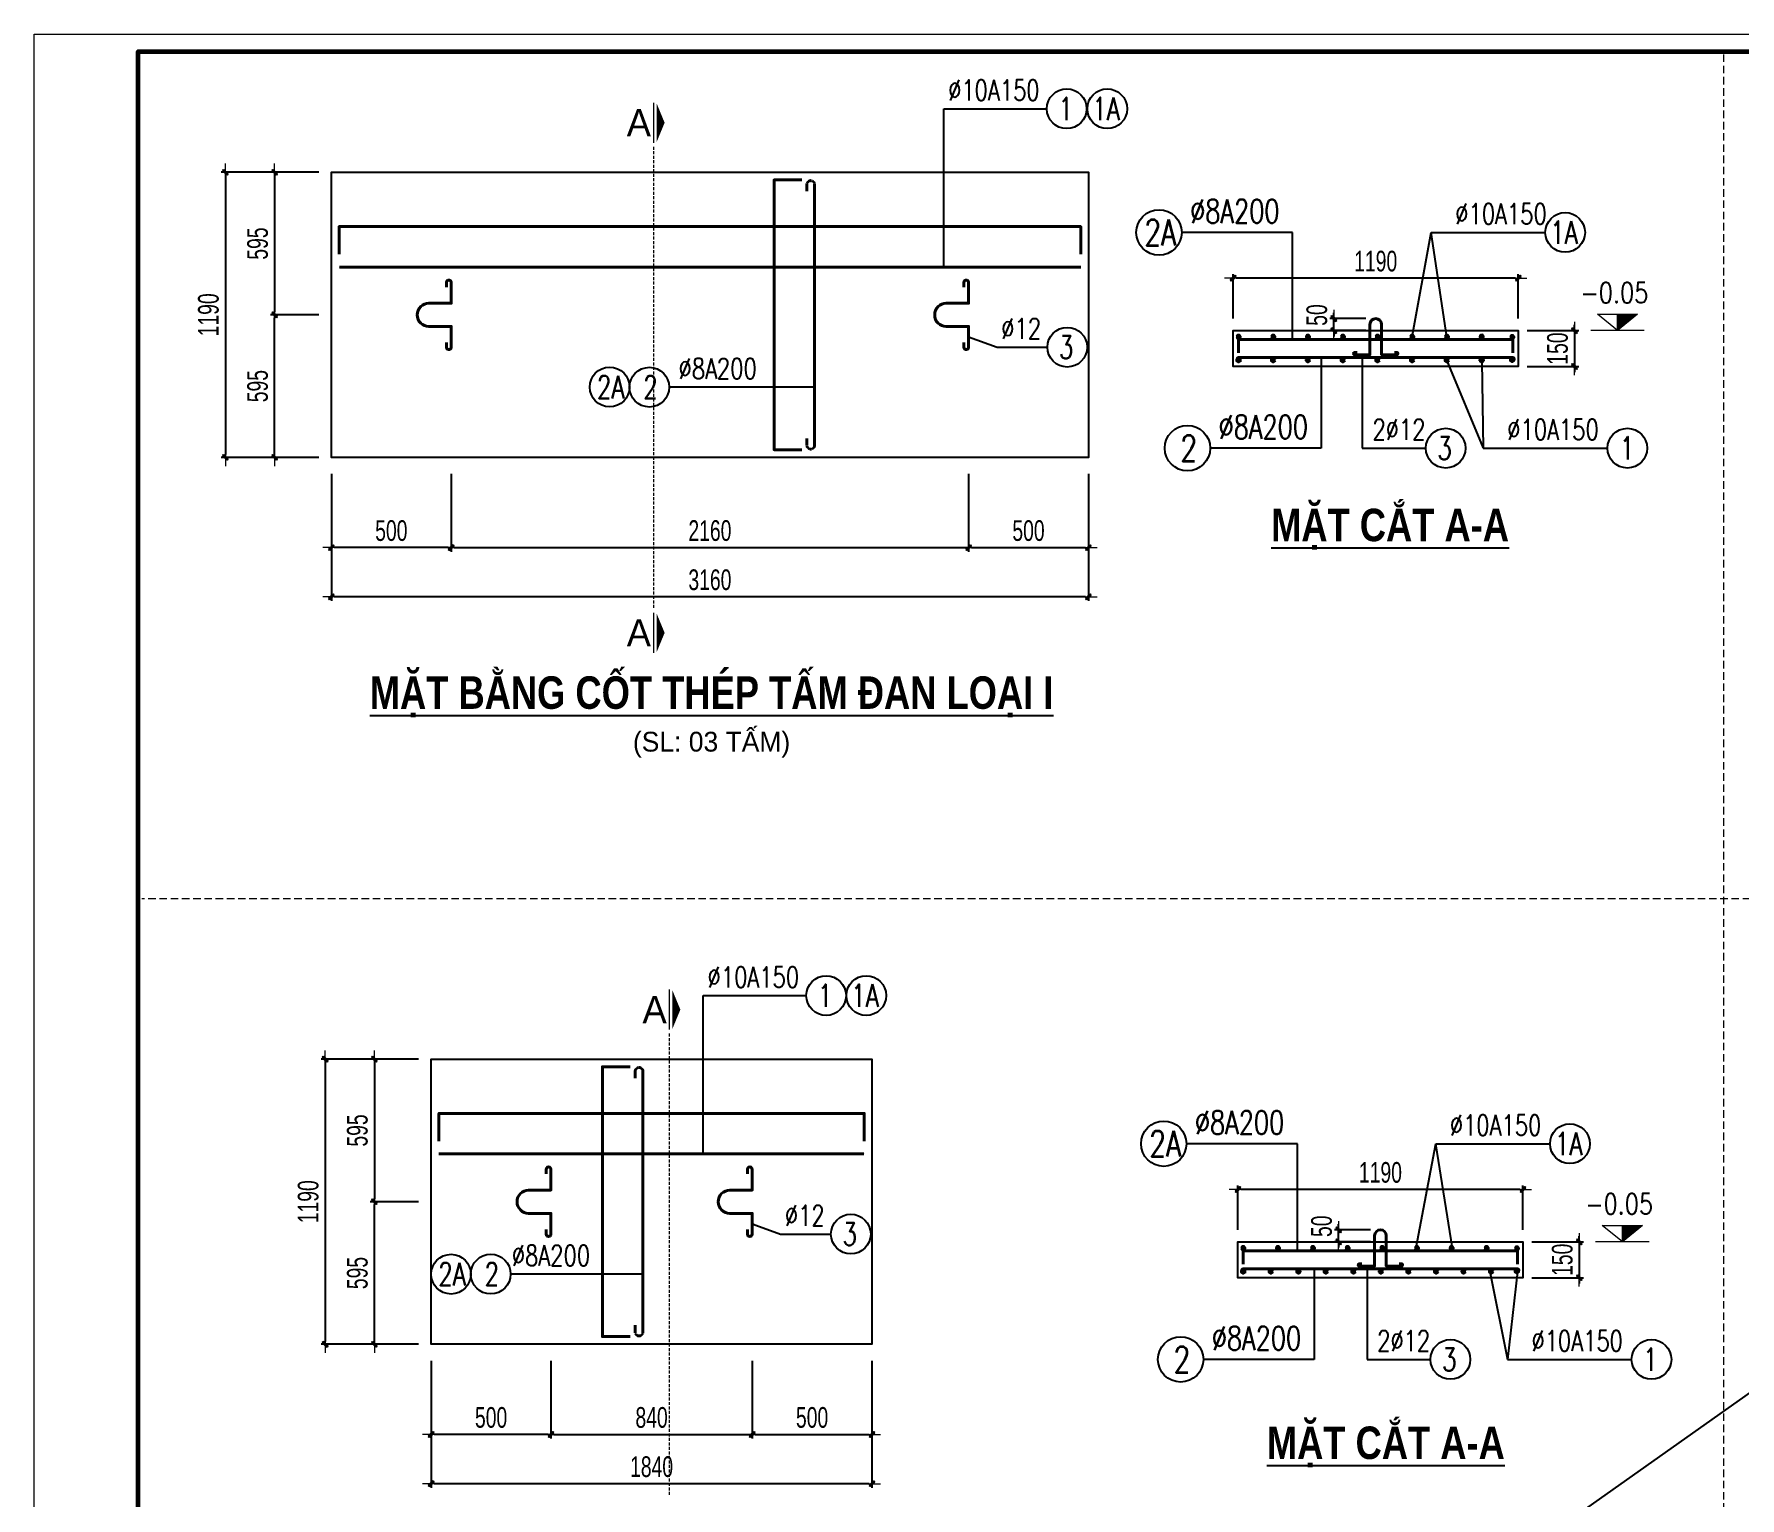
# Model space of a CAD drawing. Header units: millimetres. Extents: x -178395 to 493851, y -561170 to -280028.
# Drawn here: x 17325 to 45809, y -475103 to -450665 of the extents above; entities that cross this region are included whole.
import ezdxf
from ezdxf.enums import TextEntityAlignment as Align

# ---------------------------------------------------------------- set-up
doc = ezdxf.new("R2010")
doc.units = ezdxf.units.MM
doc.header["$MEASUREMENT"] = 0
doc.header["$PDMODE"] = 32
doc.linetypes.add('HIDDEN', pattern=[0.375, 0.25, -0.125])
doc.layers.get('Defpoints').update_dxf_attribs({"color": 1})
for name, color, linetype, lineweight in [('Dim', 252, 'Continuous', 13), ('Khungten_LCDI', 7, 'Continuous', 5), ('LC Dim', 8, 'Continuous', 18), ('LC Khac', 4, 'Continuous', 9), ('LC MANH DUT', 35, 'HIDDEN', 5), ('LC Net dam2', 6, 'Continuous', 40), ('LC Net dam3', 1, 'Continuous', 60), ('LC Net thay', 63, 'Continuous', 25), ('LC Text1', 3, 'Continuous', 20), ('LC Text2', 7, 'Continuous', 25)]:
    doc.layers.add(name, color=color, linetype=linetype, lineweight=lineweight)
doc.layers.add('KCS_Plotter', color=11, linetype='Continuous', plot=False)
doc.styles.add('HOATBIF', font='hoatbif.shx', dxfattribs={"width": 0.7})
doc.styles.add('Khungten', font='VHAVAN.TTF', dxfattribs={"width": 0.9, "height": 5000})
doc.styles.add('LC 1', font='VHAVANB.TTF')
doc.styles.add('LC 3', font='vnsimli.shx', dxfattribs={"width": 0.75})
doc.styles.add('LC3', font='VHARIALB.TTF', dxfattribs={"width": 0.8})
doc.styles.add('T1', font='Vnsimli.shx', dxfattribs={"width": 0.8})
doc.styles.add('Title', font='VHBLACK.TTF', dxfattribs={"width": 0.8})
doc.dimstyles.new('1-170', dxfattribs={"dimscale": 138, "dimtxt": 2.5, "dimasz": 0.35, "dimexe": 0.5, "dimexo": 0, "dimgap": 0.8, "dimtad": 1, "dimdec": 0, "dimzin": 0, "dimdsep": 46, "dimtxsty": 'HOATBIF', "dimblk1": 'DOT', "dimblk2": 'DOT', "dimsah": 1, "dimcen": -1, "dimdle": 1, "dimclrd": 256, "dimclre": 256, "dimclrt": 4, "dimadec": 3, "dimazin": 2, "dimtfac": 0.333333, "dimtdec": 0, "dimtix": 1, "dimtmove": 2, "dimatfit": 3, "dimldrblk": 'DOT', "dimfxl": 1, "dimtvp": 0.833333, "dimtolj": 1, "dimtzin": 0, "dimarcsym": 0})

# ---------------------------------------------------------------- blocks, each defined once
blk = doc.blocks.new('lcdi fix')
at = {"layer": 'Defpoints', "lineweight": 0}
blk.add_lwpolyline([(-1200, -14850), (-1200, 14850), (40800, 14850), (40800, -14850)], close=True, dxfattribs=at)
at = {"layer": 'Khungten_LCDI', "color": 5, "lineweight": 60}
blk.add_lwpolyline([(0, -14650), (0, 14650), (40600, 14650), (40600, -14650)], close=True, dxfattribs=at)
at = {"color": 7, "style": 'Khungten', "width": 0.8}
for tag, p in [('REVISION', (39499, -10746)), ('NGAYHT', (39546, -11609))]:
    blk.add_attdef(tag, text='', height=200, dxfattribs=at).set_placement(p, align=Align.CENTER)
at = {"layer": 'LC Text1', "color": 3, "style": 'LC 1', "width": 1.834006}
for tag, p, p2 in [('TENBANVE1', (36913, -8886), (40339, -8886)), ('TENBANVE2', (36913, -9562), (40339, -9562))]:
    blk.add_attdef(tag, text='', height=250, dxfattribs=at).set_placement(p, p2, align=Align.FIT)
at = {"layer": 'LC Text1', "style": 'Title', "width": 0.7}
blk.add_attdef('SOBANVE', text='', height=250, dxfattribs=at).set_placement((39562, -13896), align=Align.CENTER)
blk = doc.blocks.new('DOT')
at = {"layer": 'LC Dim'}
blk.add_line((-3, 0), (3, 0), dxfattribs=at)
at = {"layer": 'LC Dim', "color": 4}
blk.add_line((-1, -1), (1, 1), dxfattribs=at)
blk.add_lwpolyline([(0.5, 1), (-1, -0.5), (-0.5, -1), (1, 0.5)], close=True, dxfattribs=at)
blk = doc.blocks.new('*D462')
at = {"layer": 'Defpoints', "color": 0, "transparency": 16777216}
for p in [(22290, -458007), (34930, -458007), (22290, -460060)]:
    blk.add_point(p, dxfattribs=at)
at = {"layer": 'LC Dim', "lineweight": -2, "transparency": 16777216}
for p, q in [((22290, -458007), (22290, -460129)), ((34930, -458007), (34930, -460129)), ((34882, -460060), (22338, -460060))]:
    blk.add_line(p, q, dxfattribs=at)
at = {"layer": 'LC Dim', "lineweight": -2, "transparency": 16777216, "xscale": 48.3, "yscale": 48.3, "zscale": 48.3, "rotation": 180}
blk.add_blockref('DOT', (22290, -460060), dxfattribs=at)
at = {"layer": 'LC Dim', "lineweight": -2, "transparency": 16777216, "xscale": 48.3, "yscale": 48.3, "zscale": 48.3}
blk.add_blockref('DOT', (34930, -460060), dxfattribs=at)
at = {"layer": 'LC Dim', "color": 4, "transparency": 16777216, "insert": (28610, -459777), "char_height": 345, "attachment_point": 5, "style": 'HOATBIF'}
blk.add_mtext('\\A1;3160', dxfattribs=at)
blk = doc.blocks.new('_Dot')
at = {"color": 0, "linetype": 'ByBlock', "lineweight": -2}
blk.add_line((-0.5, 0), (-1, 0), dxfattribs=at)
at = {"color": 0, "linetype": 'ByBlock', "const_width": 0.5}
blk.add_lwpolyline([(-0.25, 0, 1), (0.25, 0, 1)], format="xyb", close=True, dxfattribs=at)
blk = doc.blocks.new('*D463')
at = {"layer": 'Defpoints', "color": 0, "transparency": 16777216}
for p in [(22078, -452972), (21341, -455352), (22078, -455352)]:
    blk.add_point(p, dxfattribs=at)
at = {"layer": 'LC Dim', "lineweight": -2, "transparency": 16777216}
for p, q in [((22078, -452972), (21272, -452972)), ((21341, -453021), (21341, -455304)), ((22078, -455352), (21272, -455352))]:
    blk.add_line(p, q, dxfattribs=at)
at = {"layer": 'LC Dim', "lineweight": -2, "transparency": 16777216, "xscale": 48.3, "yscale": 48.3, "zscale": 48.3}
for p, rotation in [((21341, -452972), 90), ((21341, -455352), 270)]:
    blk.add_blockref('DOT', p, dxfattribs=dict(at, rotation=rotation))
at = {"layer": 'LC Dim', "color": 4, "transparency": 16777216, "insert": (21058, -454162), "char_height": 345, "attachment_point": 5, "rotation": 90, "style": 'HOATBIF'}
blk.add_mtext('\\A1;595', dxfattribs=at)
blk = doc.blocks.new('*D464')
at = {"layer": 'Defpoints', "color": 0, "transparency": 16777216}
for p in [(42255, -455615), (42255, -456215), (43048, -456215)]:
    blk.add_point(p, dxfattribs=at)
at = {"layer": 'LC Dim', "lineweight": -2, "transparency": 16777216}
for p, q in [((42255, -455615), (43117, -455615)), ((43048, -455567), (43048, -455518)), ((43048, -455615), (43048, -456215)), ((42255, -456215), (43117, -456215)), ((43048, -456263), (43048, -456311))]:
    blk.add_line(p, q, dxfattribs=at)
at = {"layer": 'LC Dim', "lineweight": -2, "transparency": 16777216, "xscale": 48.3, "yscale": 48.3, "zscale": 48.3}
for p, rotation in [((43048, -455615), 270), ((43048, -456215), 90)]:
    blk.add_blockref('DOT', p, dxfattribs=dict(at, rotation=rotation))
at = {"layer": 'LC Dim', "color": 4, "transparency": 16777216, "insert": (42765, -455915), "char_height": 345, "attachment_point": 5, "rotation": 90, "style": 'HOATBIF'}
blk.add_mtext('\\A1;150', dxfattribs=at)
blk = doc.blocks.new('theptron1')
at = {"layer": 'LC Net dam3'}
for p, q in [((-0.5, 0), (0.5, 0)), ((-0.35, 0.35), (0.35, -0.35)), ((0.35, 0.35), (-0.35, -0.35)), ((0, 0.5), (0, -0.5))]:
    blk.add_line(p, q, dxfattribs=at)
blk.add_circle((0, 0), 0.5, dxfattribs=at)
blk = doc.blocks.new('Caodo1')
at = {"layer": 'LC Text1'}
blk.add_hatch(color=4, dxfattribs=at).paths.add_polyline_path([(0, 200), (0, 0), (243, 200)])
at = {"layer": 'LC Text1', "color": 4}
for p, q in [((324, 0), (-324, 0)), ((0, 0), (0, 200))]:
    blk.add_line(p, q, dxfattribs=at)
blk.add_lwpolyline([(-243, 200), (243, 200), (0, 0), (0, 0)], close=True, dxfattribs=at)
at = {"layer": 'LC Text1', "color": 4, "style": 'T1', "width": 0.8}
blk.add_attdef('%%P0,00', text='', height=250, dxfattribs=at).set_placement((-39, 460), align=Align.MIDDLE_CENTER)
blk = doc.blocks.new('*D465')
at = {"layer": 'Defpoints', "color": 0, "transparency": 16777216}
for p in [(37348, -454740), (37348, -455412), (42108, -455412)]:
    blk.add_point(p, dxfattribs=at)
at = {"layer": 'LC Dim', "lineweight": -2, "transparency": 16777216}
for p, q in [((37348, -455412), (37348, -454671)), ((42060, -454740), (37396, -454740)), ((42108, -455412), (42108, -454671))]:
    blk.add_line(p, q, dxfattribs=at)
at = {"layer": 'LC Dim', "lineweight": -2, "transparency": 16777216, "xscale": 48.3, "yscale": 48.3, "zscale": 48.3, "rotation": 180}
blk.add_blockref('DOT', (37348, -454740), dxfattribs=at)
at = {"layer": 'LC Dim', "lineweight": -2, "transparency": 16777216, "xscale": 48.3, "yscale": 48.3, "zscale": 48.3}
blk.add_blockref('DOT', (42108, -454740), dxfattribs=at)
at = {"layer": 'LC Dim', "color": 4, "transparency": 16777216, "insert": (39728, -454457), "char_height": 345, "attachment_point": 5, "style": 'HOATBIF'}
blk.add_mtext('\\A1;1190', dxfattribs=at)
blk = doc.blocks.new('*D466')
at = {"layer": 'Defpoints', "color": 0, "transparency": 16777216}
for p in [(22290, -458007), (24290, -458007), (22290, -459239)]:
    blk.add_point(p, dxfattribs=at)
at = {"layer": 'LC Dim', "lineweight": -2, "transparency": 16777216}
for p, q in [((22290, -458007), (22290, -459308)), ((24290, -458007), (24290, -459308)), ((24242, -459239), (22338, -459239))]:
    blk.add_line(p, q, dxfattribs=at)
at = {"layer": 'LC Dim', "lineweight": -2, "transparency": 16777216, "xscale": 48.3, "yscale": 48.3, "zscale": 48.3, "rotation": 180}
blk.add_blockref('DOT', (22290, -459239), dxfattribs=at)
at = {"layer": 'LC Dim', "lineweight": -2, "transparency": 16777216, "xscale": 48.3, "yscale": 48.3, "zscale": 48.3}
blk.add_blockref('DOT', (24290, -459239), dxfattribs=at)
at = {"layer": 'LC Dim', "color": 4, "transparency": 16777216, "insert": (23290, -458956), "char_height": 345, "attachment_point": 5, "style": 'HOATBIF'}
blk.add_mtext('\\A1;500', dxfattribs=at)
blk = doc.blocks.new('*D467')
at = {"layer": 'Defpoints', "color": 0, "transparency": 16777216}
for p in [(24290, -458007), (32930, -458007), (32930, -459239)]:
    blk.add_point(p, dxfattribs=at)
at = {"layer": 'LC Dim', "lineweight": -2, "transparency": 16777216}
for p, q in [((24290, -458007), (24290, -459308)), ((32930, -458007), (32930, -459308)), ((24338, -459239), (32882, -459239))]:
    blk.add_line(p, q, dxfattribs=at)
at = {"layer": 'LC Dim', "lineweight": -2, "transparency": 16777216, "xscale": 48.3, "yscale": 48.3, "zscale": 48.3, "rotation": 180}
blk.add_blockref('DOT', (24290, -459239), dxfattribs=at)
at = {"layer": 'LC Dim', "lineweight": -2, "transparency": 16777216, "xscale": 48.3, "yscale": 48.3, "zscale": 48.3}
blk.add_blockref('DOT', (32930, -459239), dxfattribs=at)
at = {"layer": 'LC Dim', "color": 4, "transparency": 16777216, "insert": (28610, -458956), "char_height": 345, "attachment_point": 5, "style": 'HOATBIF'}
blk.add_mtext('\\A1;2160', dxfattribs=at)
blk = doc.blocks.new('TIEUDE1')
at = {"layer": 'LC Text2', "color": 7, "style": 'LC 1'}
blk.add_attdef('TIªU§Ò', text='', height=5, dxfattribs=at).set_placement((0, 0), align=Align.BOTTOM_CENTER)
blk.add_attdef('TL', text='', height=3, dxfattribs=at).set_placement((0, -2), align=Align.TOP_CENTER)
blk = doc.blocks.new('*U418')
at = {"layer": 'LC Dim', "xscale": 31.59771428557757, "yscale": 31.59771428557757, "zscale": 31.59771428557757, "rotation": 2.045408488889489}
blk.add_blockref('theptron1', (0, 0), dxfattribs=at)
blk = doc.blocks.new('*U419')
at = {"layer": 'Dim', "color": 0, "linetype": 'ByBlock', "lineweight": -2, "transparency": 16777216}
for p in [(0, 0), (580, 0), (1160, 0), (1740, 0), (2320, 0), (2900, 0), (3480, 0), (4060, 0)]:
    blk.add_blockref('*U418', p, dxfattribs=at)
blk = doc.blocks.new('*D468')
at = {"layer": 'Defpoints', "color": 0, "transparency": 16777216}
for p in [(39029, -455414), (39562, -455414), (39562, -455615)]:
    blk.add_point(p, dxfattribs=at)
at = {"layer": 'LC Dim', "lineweight": -2, "transparency": 16777216}
for p, q in [((39562, -455414), (38960, -455414)), ((39029, -455366), (39029, -455318)), ((39029, -455615), (39029, -455414)), ((39562, -455615), (38960, -455615)), ((39029, -455663), (39029, -455711))]:
    blk.add_line(p, q, dxfattribs=at)
at = {"layer": 'LC Dim', "lineweight": -2, "transparency": 16777216, "xscale": 48.3, "yscale": 48.3, "zscale": 48.3}
for p, rotation in [((39029, -455414), 270), ((39029, -455615), 90)]:
    blk.add_blockref('DOT', p, dxfattribs=dict(at, rotation=rotation))
at = {"layer": 'LC Dim', "color": 4, "transparency": 16777216, "insert": (38746, -455355), "char_height": 345, "attachment_point": 5, "rotation": 90, "style": 'HOATBIF'}
blk.add_mtext('\\A1;50', dxfattribs=at)
blk = doc.blocks.new('*U426')
at = {"layer": 'LC Dim', "xscale": 31.59771428557757, "yscale": 31.59771428557757, "zscale": 31.59771428557757, "rotation": 2.045408488889489}
blk.add_blockref('theptron1', (0, 0), dxfattribs=at)
blk = doc.blocks.new('*U427')
at = {"layer": 'Dim', "color": 0, "linetype": 'ByBlock', "lineweight": -2, "transparency": 16777216}
for p in [(0, 0), (580, 0), (1160, 0), (1740, 0), (2320, 0), (2900, 0), (3480, 0), (4060, 0)]:
    blk.add_blockref('*U426', p, dxfattribs=at)
blk = doc.blocks.new('*D469')
at = {"layer": 'Defpoints', "color": 0, "transparency": 16777216}
for p in [(22078, -452972), (20520, -457732), (22078, -457732)]:
    blk.add_point(p, dxfattribs=at)
at = {"layer": 'LC Dim', "lineweight": -2, "transparency": 16777216}
for p, q in [((22078, -452972), (20451, -452972)), ((20520, -453021), (20520, -457684)), ((22078, -457732), (20451, -457732))]:
    blk.add_line(p, q, dxfattribs=at)
at = {"layer": 'LC Dim', "lineweight": -2, "transparency": 16777216, "xscale": 48.3, "yscale": 48.3, "zscale": 48.3}
for p, rotation in [((20520, -452972), 90), ((20520, -457732), 270)]:
    blk.add_blockref('DOT', p, dxfattribs=dict(at, rotation=rotation))
at = {"layer": 'LC Dim', "color": 4, "transparency": 16777216, "insert": (20237, -455352), "char_height": 345, "attachment_point": 5, "rotation": 90, "style": 'HOATBIF'}
blk.add_mtext('\\A1;1190', dxfattribs=at)
blk = doc.blocks.new('*D470')
at = {"layer": 'Defpoints', "color": 0, "transparency": 16777216}
for p in [(21341, -455352), (22078, -455352), (22078, -457732)]:
    blk.add_point(p, dxfattribs=at)
at = {"layer": 'LC Dim', "lineweight": -2, "transparency": 16777216}
for p, q in [((22078, -455352), (21272, -455352)), ((21341, -457684), (21341, -455401)), ((22078, -457732), (21272, -457732))]:
    blk.add_line(p, q, dxfattribs=at)
at = {"layer": 'LC Dim', "lineweight": -2, "transparency": 16777216, "xscale": 48.3, "yscale": 48.3, "zscale": 48.3}
for p, rotation in [((21341, -455352), 90), ((21341, -457732), 270)]:
    blk.add_blockref('DOT', p, dxfattribs=dict(at, rotation=rotation))
at = {"layer": 'LC Dim', "color": 4, "transparency": 16777216, "insert": (21058, -456542), "char_height": 345, "attachment_point": 5, "rotation": 90, "style": 'HOATBIF'}
blk.add_mtext('\\A1;595', dxfattribs=at)
blk = doc.blocks.new('*D471')
at = {"layer": 'Defpoints', "color": 0, "transparency": 16777216}
for p in [(32930, -458007), (34930, -458007), (34930, -459239)]:
    blk.add_point(p, dxfattribs=at)
at = {"layer": 'LC Dim', "lineweight": -2, "transparency": 16777216}
for p, q in [((32930, -458007), (32930, -459308)), ((34930, -458007), (34930, -459308)), ((32978, -459239), (34882, -459239))]:
    blk.add_line(p, q, dxfattribs=at)
at = {"layer": 'LC Dim', "lineweight": -2, "transparency": 16777216, "xscale": 48.3, "yscale": 48.3, "zscale": 48.3, "rotation": 180}
blk.add_blockref('DOT', (32930, -459239), dxfattribs=at)
at = {"layer": 'LC Dim', "lineweight": -2, "transparency": 16777216, "xscale": 48.3, "yscale": 48.3, "zscale": 48.3}
blk.add_blockref('DOT', (34930, -459239), dxfattribs=at)
at = {"layer": 'LC Dim', "color": 4, "transparency": 16777216, "insert": (33930, -458956), "char_height": 345, "attachment_point": 5, "style": 'HOATBIF'}
blk.add_mtext('\\A1;500', dxfattribs=at)
blk = doc.blocks.new('*D475')
at = {"layer": 'Defpoints', "color": 0, "transparency": 16777216}
for p in [(23956, -472813), (31316, -472813), (23956, -474866)]:
    blk.add_point(p, dxfattribs=at)
at = {"layer": 'LC Dim', "lineweight": -2, "transparency": 16777216}
for p, q in [((23956, -472813), (23956, -474935)), ((31316, -472813), (31316, -474935)), ((31268, -474866), (24004, -474866))]:
    blk.add_line(p, q, dxfattribs=at)
at = {"layer": 'LC Dim', "lineweight": -2, "transparency": 16777216, "xscale": 48.3, "yscale": 48.3, "zscale": 48.3, "rotation": 180}
blk.add_blockref('DOT', (23956, -474866), dxfattribs=at)
at = {"layer": 'LC Dim', "lineweight": -2, "transparency": 16777216, "xscale": 48.3, "yscale": 48.3, "zscale": 48.3}
blk.add_blockref('DOT', (31316, -474866), dxfattribs=at)
at = {"layer": 'LC Dim', "color": 4, "transparency": 16777216, "insert": (27636, -474584), "char_height": 345, "attachment_point": 5, "style": 'HOATBIF'}
blk.add_mtext('\\A1;1840', dxfattribs=at)
blk = doc.blocks.new('*D476')
at = {"layer": 'Defpoints', "color": 0, "transparency": 16777216}
for p in [(23744, -467779), (23007, -470159), (23744, -470159)]:
    blk.add_point(p, dxfattribs=at)
at = {"layer": 'LC Dim', "lineweight": -2, "transparency": 16777216}
for p, q in [((23744, -467779), (22938, -467779)), ((23007, -467827), (23007, -470110)), ((23744, -470159), (22938, -470159))]:
    blk.add_line(p, q, dxfattribs=at)
at = {"layer": 'LC Dim', "lineweight": -2, "transparency": 16777216, "xscale": 48.3, "yscale": 48.3, "zscale": 48.3}
for p, rotation in [((23007, -467779), 90), ((23007, -470159), 270)]:
    blk.add_blockref('DOT', p, dxfattribs=dict(at, rotation=rotation))
at = {"layer": 'LC Dim', "color": 4, "transparency": 16777216, "insert": (22724, -468969), "char_height": 345, "attachment_point": 5, "rotation": 90, "style": 'HOATBIF'}
blk.add_mtext('\\A1;595', dxfattribs=at)
blk = doc.blocks.new('*D477')
at = {"layer": 'Defpoints', "color": 0, "transparency": 16777216}
for p in [(42334, -470828), (42334, -471428), (43127, -471428)]:
    blk.add_point(p, dxfattribs=at)
at = {"layer": 'LC Dim', "lineweight": -2, "transparency": 16777216}
for p, q in [((42334, -470828), (43196, -470828)), ((43127, -470780), (43127, -470732)), ((43127, -470828), (43127, -471428)), ((42334, -471428), (43196, -471428)), ((43127, -471477), (43127, -471525))]:
    blk.add_line(p, q, dxfattribs=at)
at = {"layer": 'LC Dim', "lineweight": -2, "transparency": 16777216, "xscale": 48.3, "yscale": 48.3, "zscale": 48.3}
for p, rotation in [((43127, -470828), 270), ((43127, -471428), 90)]:
    blk.add_blockref('DOT', p, dxfattribs=dict(at, rotation=rotation))
at = {"layer": 'LC Dim', "color": 4, "transparency": 16777216, "insert": (42844, -471128), "char_height": 345, "attachment_point": 5, "rotation": 90, "style": 'HOATBIF'}
blk.add_mtext('\\A1;150', dxfattribs=at)
blk = doc.blocks.new('*D478')
at = {"layer": 'Defpoints', "color": 0, "transparency": 16777216}
for p in [(37427, -469954), (37427, -470626), (42187, -470626)]:
    blk.add_point(p, dxfattribs=at)
at = {"layer": 'LC Dim', "lineweight": -2, "transparency": 16777216}
for p, q in [((37427, -470626), (37427, -469885)), ((42139, -469954), (37475, -469954)), ((42187, -470626), (42187, -469885))]:
    blk.add_line(p, q, dxfattribs=at)
at = {"layer": 'LC Dim', "lineweight": -2, "transparency": 16777216, "xscale": 48.3, "yscale": 48.3, "zscale": 48.3, "rotation": 180}
blk.add_blockref('DOT', (37427, -469954), dxfattribs=at)
at = {"layer": 'LC Dim', "lineweight": -2, "transparency": 16777216, "xscale": 48.3, "yscale": 48.3, "zscale": 48.3}
blk.add_blockref('DOT', (42187, -469954), dxfattribs=at)
at = {"layer": 'LC Dim', "color": 4, "transparency": 16777216, "insert": (39807, -469671), "char_height": 345, "attachment_point": 5, "style": 'HOATBIF'}
blk.add_mtext('\\A1;1190', dxfattribs=at)
blk = doc.blocks.new('*D479')
at = {"layer": 'Defpoints', "color": 0, "transparency": 16777216}
for p in [(23956, -472813), (25956, -472813), (23956, -474045)]:
    blk.add_point(p, dxfattribs=at)
at = {"layer": 'LC Dim', "lineweight": -2, "transparency": 16777216}
for p, q in [((23956, -472813), (23956, -474114)), ((25956, -472813), (25956, -474114)), ((25908, -474045), (24004, -474045))]:
    blk.add_line(p, q, dxfattribs=at)
at = {"layer": 'LC Dim', "lineweight": -2, "transparency": 16777216, "xscale": 48.3, "yscale": 48.3, "zscale": 48.3, "rotation": 180}
blk.add_blockref('DOT', (23956, -474045), dxfattribs=at)
at = {"layer": 'LC Dim', "lineweight": -2, "transparency": 16777216, "xscale": 48.3, "yscale": 48.3, "zscale": 48.3}
blk.add_blockref('DOT', (25956, -474045), dxfattribs=at)
at = {"layer": 'LC Dim', "color": 4, "transparency": 16777216, "insert": (24956, -473762), "char_height": 345, "attachment_point": 5, "style": 'HOATBIF'}
blk.add_mtext('\\A1;500', dxfattribs=at)
blk = doc.blocks.new('*D480')
at = {"layer": 'Defpoints', "color": 0, "transparency": 16777216}
for p in [(25956, -472813), (29316, -472813), (29316, -474045)]:
    blk.add_point(p, dxfattribs=at)
at = {"layer": 'LC Dim', "lineweight": -2, "transparency": 16777216}
for p, q in [((25956, -472813), (25956, -474114)), ((29316, -472813), (29316, -474114)), ((26004, -474045), (29268, -474045))]:
    blk.add_line(p, q, dxfattribs=at)
at = {"layer": 'LC Dim', "lineweight": -2, "transparency": 16777216, "xscale": 48.3, "yscale": 48.3, "zscale": 48.3, "rotation": 180}
blk.add_blockref('DOT', (25956, -474045), dxfattribs=at)
at = {"layer": 'LC Dim', "lineweight": -2, "transparency": 16777216, "xscale": 48.3, "yscale": 48.3, "zscale": 48.3}
blk.add_blockref('DOT', (29316, -474045), dxfattribs=at)
at = {"layer": 'LC Dim', "color": 4, "transparency": 16777216, "insert": (27636, -473762), "char_height": 345, "attachment_point": 5, "style": 'HOATBIF'}
blk.add_mtext('\\A1;840', dxfattribs=at)
blk = doc.blocks.new('*D481')
at = {"layer": 'Defpoints', "color": 0, "transparency": 16777216}
for p in [(29316, -472813), (31316, -472813), (31316, -474045)]:
    blk.add_point(p, dxfattribs=at)
at = {"layer": 'LC Dim', "lineweight": -2, "transparency": 16777216}
for p, q in [((29316, -472813), (29316, -474114)), ((31316, -472813), (31316, -474114)), ((29364, -474045), (31268, -474045))]:
    blk.add_line(p, q, dxfattribs=at)
at = {"layer": 'LC Dim', "lineweight": -2, "transparency": 16777216, "xscale": 48.3, "yscale": 48.3, "zscale": 48.3, "rotation": 180}
blk.add_blockref('DOT', (29316, -474045), dxfattribs=at)
at = {"layer": 'LC Dim', "lineweight": -2, "transparency": 16777216, "xscale": 48.3, "yscale": 48.3, "zscale": 48.3}
blk.add_blockref('DOT', (31316, -474045), dxfattribs=at)
at = {"layer": 'LC Dim', "color": 4, "transparency": 16777216, "insert": (30316, -473762), "char_height": 345, "attachment_point": 5, "style": 'HOATBIF'}
blk.add_mtext('\\A1;500', dxfattribs=at)
blk = doc.blocks.new('*U420')
at = {"layer": 'LC Dim', "xscale": 31.59771428557757, "yscale": 31.59771428557757, "zscale": 31.59771428557757, "rotation": 2.045408488889489}
blk.add_blockref('theptron1', (0, 0), dxfattribs=at)
blk = doc.blocks.new('*U421')
at = {"layer": 'Dim', "color": 0, "linetype": 'ByBlock', "lineweight": -2, "transparency": 16777216}
for p in [(0, 0), (460, 0), (920, 0), (1380, 0), (1840, 0), (2300, 0), (2760, 0), (3220, 0), (3680, 0), (4140, 0)]:
    blk.add_blockref('*U420', p, dxfattribs=at)
blk = doc.blocks.new('*D482')
at = {"layer": 'Defpoints', "color": 0, "transparency": 16777216}
for p in [(39108, -470628), (39641, -470628), (39641, -470828)]:
    blk.add_point(p, dxfattribs=at)
at = {"layer": 'LC Dim', "lineweight": -2, "transparency": 16777216}
for p, q in [((39108, -470580), (39108, -470531)), ((39641, -470628), (39039, -470628)), ((39641, -470828), (39039, -470828)), ((39108, -470828), (39108, -470628)), ((39108, -470877), (39108, -470925))]:
    blk.add_line(p, q, dxfattribs=at)
at = {"layer": 'LC Dim', "lineweight": -2, "transparency": 16777216, "xscale": 48.3, "yscale": 48.3, "zscale": 48.3}
for p, rotation in [((39108, -470628), 270), ((39108, -470828), 90)]:
    blk.add_blockref('DOT', p, dxfattribs=dict(at, rotation=rotation))
at = {"layer": 'LC Dim', "color": 4, "transparency": 16777216, "insert": (38825, -470568), "char_height": 345, "attachment_point": 5, "rotation": 90, "style": 'HOATBIF'}
blk.add_mtext('\\A1;50', dxfattribs=at)
blk = doc.blocks.new('*U422')
at = {"layer": 'LC Dim', "xscale": 31.59771428557757, "yscale": 31.59771428557757, "zscale": 31.59771428557757, "rotation": 2.045408488889489}
blk.add_blockref('theptron1', (0, 0), dxfattribs=at)
blk = doc.blocks.new('*U423')
at = {"layer": 'Dim', "color": 0, "linetype": 'ByBlock', "lineweight": -2, "transparency": 16777216}
for p in [(0, 0), (580, 0), (1160, 0), (1740, 0), (2320, 0), (2900, 0), (3480, 0), (4060, 0)]:
    blk.add_blockref('*U422', p, dxfattribs=at)
blk = doc.blocks.new('*D483')
at = {"layer": 'Defpoints', "color": 0, "transparency": 16777216}
for p in [(23744, -467779), (22186, -472539), (23744, -472539)]:
    blk.add_point(p, dxfattribs=at)
at = {"layer": 'LC Dim', "lineweight": -2, "transparency": 16777216}
for p, q in [((23744, -467779), (22117, -467779)), ((22186, -467827), (22186, -472490)), ((23744, -472539), (22117, -472539))]:
    blk.add_line(p, q, dxfattribs=at)
at = {"layer": 'LC Dim', "lineweight": -2, "transparency": 16777216, "xscale": 48.3, "yscale": 48.3, "zscale": 48.3}
for p, rotation in [((22186, -467779), 90), ((22186, -472539), 270)]:
    blk.add_blockref('DOT', p, dxfattribs=dict(at, rotation=rotation))
at = {"layer": 'LC Dim', "color": 4, "transparency": 16777216, "insert": (21903, -470159), "char_height": 345, "attachment_point": 5, "rotation": 90, "style": 'HOATBIF'}
blk.add_mtext('\\A1;1190', dxfattribs=at)
blk = doc.blocks.new('*D484')
at = {"layer": 'Defpoints', "color": 0, "transparency": 16777216}
for p in [(23007, -470159), (23744, -470159), (23744, -472539)]:
    blk.add_point(p, dxfattribs=at)
at = {"layer": 'LC Dim', "lineweight": -2, "transparency": 16777216}
for p, q in [((23744, -470159), (22938, -470159)), ((23007, -472490), (23007, -470207)), ((23744, -472539), (22938, -472539))]:
    blk.add_line(p, q, dxfattribs=at)
at = {"layer": 'LC Dim', "lineweight": -2, "transparency": 16777216, "xscale": 48.3, "yscale": 48.3, "zscale": 48.3}
for p, rotation in [((23007, -470159), 90), ((23007, -472539), 270)]:
    blk.add_blockref('DOT', p, dxfattribs=dict(at, rotation=rotation))
at = {"layer": 'LC Dim', "color": 4, "transparency": 16777216, "insert": (22724, -471349), "char_height": 345, "attachment_point": 5, "rotation": 90, "style": 'HOATBIF'}
blk.add_mtext('\\A1;595', dxfattribs=at)

msp = doc.modelspace()

# ---------------------------------------------------------------- linework, layer by layer
at = {"layer": 'KCS_Plotter'}
msp.add_line((17325.3, -493607.1), (78051, -450665.4), dxfattribs=at)
at = {"layer": 'LC Khac', "color": 1, "ltscale": 2}
for p, q in [((27669.5, -451810.4), (27669.5, -452478.9)), ((27669.5, -460326.8), (27669.5, -460995.3)), ((27932.2, -466616.6), (27932.2, -467285.1))]:
    msp.add_line(p, q, dxfattribs=at)
for points in [[(27854, -452144.7, 0, 649.2, 0), (27719.9, -452144.7, 378.7, 378.7, 0)], [(27854, -460661.1, 0, 649.2, 0), (27719.9, -460661.1, 378.7, 378.7, 0)], [(28116.8, -466950.8, 0, 649.2, 0), (27982.6, -466950.8, 378.7, 378.7, 0)]]:
    msp.add_lwpolyline(points, format="xyseb", dxfattribs=at)
at = {"layer": 'LC MANH DUT', "ltscale": 500}
for p, q in [((45541.8, -493318), (45541.8, -450954.6)), ((72044, -465104.1), (19125.8, -465104.1))]:
    msp.add_line(p, q, dxfattribs=at)
at = {"layer": 'LC MANH DUT', "ltscale": 200}
for p, q in [((27669.5, -452546), (27669.5, -460266.4)), ((27932.2, -467352.2), (27932.2, -475072.6))]:
    msp.add_line(p, q, dxfattribs=at)
at = {"layer": 'LC Net dam2', "linetype": 'HIDDEN', "ltscale": 2}
for p, q in [((22417.7, -454554), (34802, -454554)), ((24083.7, -469360.2), (31188.1, -469360.2))]:
    msp.add_line(p, q, dxfattribs=at)
at = {"layer": 'LC Net dam2'}
for p, q in [((37438.1, -455765.1), (42018, -455765.1)), ((37438.1, -455765.1), (37438.1, -455984.9)), ((42018, -455765.1), (42018, -455984.9)), ((37438.1, -456064.6), (42018, -456064.6)), ((37438.1, -456114), (37488.1, -456114)), ((42018, -456114), (41967.9, -456114)), ((37517, -470978.7), (42096.9, -470978.7)), ((37517, -470978.7), (37517, -471198.5)), ((42096.9, -470978.7), (42096.9, -471198.5)), ((37517, -471278.3), (42096.9, -471278.3)), ((37517, -471327.6), (37567, -471327.6)), ((42096.9, -471327.6), (42046.9, -471327.6))]:
    msp.add_line(p, q, dxfattribs=at)
for points in [[(30145.5, -457604.3), (29682.8, -457604.3), (29682.8, -453100.3), (30145.5, -453100.3)], [(22417.7, -454341), (22417.7, -453878.3), (34802, -453878.3), (34802, -454341)], [(27278.7, -472410.5), (26816, -472410.5), (26816, -467906.5), (27278.7, -467906.5)], [(24083.7, -469147.2), (24083.7, -468684.5), (31188.1, -468684.5), (31188.1, -469147.2)]]:
    msp.add_lwpolyline(points, dxfattribs=at)
at = {"layer": 'LC Net dam2', "linetype": 'HIDDEN', "ltscale": 2}
for points in [[(30229.3, -457415.5), (30229.3, -457528.4, 1), (30358.5, -457528.4), (30358.5, -453176.3, 1), (30229.3, -453176.3), (30229.3, -453289.2)], [(27362.5, -472221.7), (27362.5, -472334.6, 1), (27491.7, -472334.6), (27491.7, -467982.5, 1), (27362.5, -467982.5), (27362.5, -468095.4)]]:
    msp.add_lwpolyline(points, format="xyb", dxfattribs=at)
at = {"layer": 'LC Net dam2'}
for points in [[(24210.6, -454889.2), (24210.6, -454811.3, -1), (24289.9, -454811.3), (24289.9, -455158.4), (23917.3, -455158.4, 1), (23917.3, -455546.3), (24289.9, -455546.3), (24289.9, -455893.3, -1), (24210.6, -455893.3), (24210.6, -455815.5)], [(32850.6, -454889.2), (32850.6, -454811.3, -1), (32929.9, -454811.3), (32929.9, -455158.4), (32557.3, -455158.4, 1), (32557.3, -455546.3), (32929.9, -455546.3), (32929.9, -455893.3, -1), (32850.6, -455893.3), (32850.6, -455815.5)], [(39416.4, -455979.4), (39377.5, -455979.4, 1), (39377.5, -456019), (39631.1, -456019), (39631.1, -455511.4, -1), (39825, -455511.4), (39825, -456019), (40078.5, -456019, 1), (40078.5, -455979.4), (40039.6, -455979.4)], [(25876.6, -469695.3), (25876.6, -469617.5, -1), (25955.9, -469617.5), (25955.9, -469964.6), (25583.3, -469964.6, 1), (25583.3, -470352.5), (25955.9, -470352.5), (25955.9, -470699.5, -1), (25876.6, -470699.5), (25876.6, -470621.7)], [(29236.6, -469695.3), (29236.6, -469617.5, -1), (29315.9, -469617.5), (29315.9, -469964.6), (28943.3, -469964.6, 1), (28943.3, -470352.5), (29315.9, -470352.5), (29315.9, -470699.5, -1), (29236.6, -470699.5), (29236.6, -470621.7)], [(39495.4, -471193), (39456.4, -471193, 1), (39456.4, -471232.6), (39710, -471232.6), (39710, -470725, -1), (39903.9, -470725), (39903.9, -471232.6), (40157.4, -471232.6, 1), (40157.4, -471193), (40118.5, -471193)]]:
    msp.add_lwpolyline(points, format="xyb", dxfattribs=at)
for centre, start, end in [((37438.1, -456089.3), 90, 270), ((42018, -456089.3), 270, 90), ((37517, -471302.9), 90, 270), ((42096.9, -471302.9), 270, 90)]:
    msp.add_arc(centre, 24.7, start, end, dxfattribs=at)
at = {"layer": 'LC Net thay', "ltscale": 0.2}
for points in [[(22289.9, -457292.3), (22289.9, -454332.3), (22289.9, -453515.8), (22289.9, -453515.8), (22289.9, -452972.3), (34929.9, -452972.3), (34929.9, -453475.8), (34929.9, -453515.8), (34929.9, -454332.3), (34929.9, -454372.3), (34929.9, -457732.3), (22289.9, -457732.3), (22289.9, -457292.3), (22289.9, -457292.3)], [(39581.6, -455614.9), (42108, -455614.9), (42108, -456214.9), (37348, -456214.9), (37348, -455614.9), (39581.6, -455614.9)], [(39660.5, -470828.5), (42186.9, -470828.5), (42186.9, -471428.5), (37426.9, -471428.5), (37426.9, -470828.5), (39660.5, -470828.5)]]:
    msp.add_lwpolyline(points, dxfattribs=at)
msp.add_lwpolyline([(23955.9, -469138.5), (23955.9, -468322), (23955.9, -468322), (23955.9, -467778.5), (31315.9, -467778.5), (31315.9, -468282), (31315.9, -468322), (31315.9, -469138.5), (31315.9, -469178.5), (31315.9, -472538.5), (23955.9, -472538.5), (23955.9, -469138.5)], close=True, dxfattribs=at)
at = {"layer": 'LC Text2', "ltscale": 100}
for centre, radius in [((34568.4, -451910.7), 331.6), ((35245.3, -451910.7), 331.6), ((36109.2, -453976.3), 378.9), ((42891.5, -453976.3), 331.6), ((34577.2, -455892.3), 331.6), ((26936, -456557.2), 331.6), ((27599, -456559.8), 331.6), ((36584.5, -457577.6), 378.9), ((40896.6, -457577.6), 331.6), ((43929.7, -457577.6), 331.6), ((30551.1, -466716.9), 331.6), ((31220.8, -466716.9), 331.6), ((36188.1, -469189.9), 378.9), ((42970.4, -469189.9), 331.6), ((30963.3, -470698.5), 331.6), ((24286.7, -471367.7), 331.6), ((24949.8, -471366), 331.6), ((36470.6, -472791.2), 378.9), ((40975.5, -472791.2), 331.6), ((44333.4, -472791.2), 331.6)]:
    msp.add_circle(centre, radius, dxfattribs=at)

# ---------------------------------------------------------------- block references
at = {"layer": 'Dim', "xscale": -1, "rotation": 180}
for name, p in [('*U427', (37437.2, -455720.9)), ('*U423', (37516.1, -470934.5))]:
    msp.add_blockref(name, p, dxfattribs=at)
at = {"layer": 'Dim'}
for name, p in [('*U419', (37437.2, -456108.8)), ('*U421', (37516.1, -471322.5))]:
    msp.add_blockref(name, p, dxfattribs=at)
at = {"layer": 'LC Dim'}
for p, xscale, yscale, zscale, rotation in [((42005.6, -455724.4), -31.59771428557757, 31.59771428555214, 31.59771428553394, 177.9545915111105), ((42005.6, -456105.3), 31.59771428557757, 31.59771428557757, 31.59771428557757, 2.04540848888949), ((42084.5, -470938.1), -31.59771428557757, 31.59771428555214, 31.59771428553394, 177.9545915111105), ((42084.5, -471318.9), 31.59771428557757, 31.59771428557757, 31.59771428557757, 2.04540848888949)]:
    msp.add_blockref('theptron1', p, dxfattribs=dict(at, xscale=xscale, yscale=yscale, zscale=zscale, rotation=rotation))
at = {"layer": 'LC Net thay', "xscale": 1.44585, "yscale": 1.44585, "zscale": 1.44585}
msp.add_blockref('lcdi fix', (19060.3, -472136.3), dxfattribs=at)
at = {"layer": 'LC Text1'}
ref = msp.add_blockref('Caodo1', (43767.2, -455614.9), dxfattribs=dict(at, xscale=1.376999964283859, yscale=1.376999964283859, zscale=1.376999964283859))
ref.add_attrib('%%P0,00', '-0.05', dxfattribs={"layer": 'LC Text2', "color": 1, "height": 344.25, "style": 'T1', "width": 0.8}).set_placement((43713.5, -454982.1), align=Align.MIDDLE_CENTER)
ref = msp.add_blockref('Caodo1', (43846.2, -470828.5), dxfattribs=dict(at, xscale=1.376999964283859, yscale=1.376999964283859, zscale=1.376999964283859))
ref.add_attrib('%%P0,00', '-0.05', dxfattribs={"layer": 'LC Text2', "color": 1, "height": 344.25, "style": 'T1', "width": 0.8}).set_placement((43792.4, -470195.8), align=Align.MIDDLE_CENTER)
at = {"layer": 'LC Text2'}
ref = msp.add_blockref('TIEUDE1', (39967.5, -459294.4), dxfattribs=dict(at, xscale=110.1599971429216, yscale=110.1599971429216, zscale=110.1599971429216))
ref.add_attrib('TIªU§Ò', '%%UmÆt c¾t a-a', dxfattribs={"color": 7, "height": 542.473, "style": 'LC3', "width": 0.8}).set_placement((39967.5, -459294.4), align=Align.BOTTOM_CENTER)
ref = msp.add_blockref('TIEUDE1', (28637.9, -462092.6), dxfattribs=dict(at, xscale=110.1599971429216, yscale=110.1599971429216, zscale=110.1599971429216))
ref.add_attrib('TIªU§Ò', '%%UmÆt b»ng cèt thÐp tÊm ®an LO¹I I', dxfattribs={"color": 7, "height": 542.473, "style": 'LC3', "width": 0.8}).set_placement((28637.9, -462092.6), align=Align.BOTTOM_CENTER)
ref.add_attrib('TL', '(SL: 03 TÊM)', dxfattribs={"color": 7, "height": 330.48, "style": 'LC 1'}).set_placement((28637.9, -462312.9), align=Align.TOP_CENTER)
ref = msp.add_blockref('TIEUDE1', (39897.4, -474616.9), dxfattribs=dict(at, xscale=110.1599971429216, yscale=110.1599971429216, zscale=110.1599971429216))
ref.add_attrib('TIªU§Ò', '%%UmÆt c¾t a-a', dxfattribs={"color": 7, "height": 542.473, "style": 'LC3', "width": 0.8}).set_placement((39897.4, -474616.9), align=Align.BOTTOM_CENTER)

# ---------------------------------------------------------------- texts
at = {"ltscale": 2, "style": 'LC 1'}
for p in [(27423.6, -452144.7), (27423.6, -460661.1), (27686.4, -466950.8)]:
    msp.add_attdef('A', text='A', height=454.4, dxfattribs=at).set_placement(p, align=Align.MIDDLE_CENTER)
at = {"layer": 'LC Text2', "linetype": 'ByBlock', "style": 'LC 3', "width": 0.75}
for s, height, p in [('%%C10A150', 344.25, (32588.4, -451773.3)), ('%%C8A200', 393.43, (36629.4, -453819.3)), ('%%C10A150', 344.25, (41055.8, -453838.9)), ('%%C12', 344.25, (33475.9, -455755)), ('%%C8A200', 344.25, (28086.6, -456422.4)), ('%%C8A200', 393.43, (37104.6, -457420.6)), ('2%%C12', 344.25, (39673.5, -457440.2)), ('%%C10A150', 344.25, (41925.1, -457440.2)), ('%%C10A150', 344.25, (28571.1, -466579.5)), ('%%C8A200', 393.43, (36708.3, -469032.9)), ('%%C10A150', 344.25, (40965.8, -469052.5)), ('%%C12', 344.25, (29861.9, -470561.1)), ('%%C8A200', 344.25, (25302, -471228.6)), ('%%C8A200', 393.43, (36990.8, -472634.2)), ('2%%C12', 344.25, (39752.4, -472653.9)), ('%%C10A150', 344.25, (42328.8, -472653.9))]:
    msp.add_text(s, height=height, dxfattribs=at).set_placement(p)
at = {"layer": 'LC Text2', "ltscale": 100, "style": 'LC 3', "width": 0.75}
for s, height, p in [('1', 378.7, (34549.7, -451910.7)), ('1A', 378.67, (35226.6, -451910.7)), ('2A', 432.77, (36130.6, -453976.3)), ('1A', 378.67, (42872.8, -453976.3)), ('3', 378.7, (34558.5, -455892.3)), ('2A', 378.67, (26954.7, -456557.2)), ('2', 378.7, (27617.7, -456559.8)), ('2', 432.8, (36605.8, -457577.6)), ('3', 378.7, (40877.9, -457577.6)), ('1', 378.7, (43926.5, -457577.6)), ('1', 378.7, (30532.4, -466716.9)), ('1A', 378.67, (31202.1, -466716.9)), ('2A', 432.77, (36209.5, -469189.9)), ('1A', 378.67, (42951.7, -469189.9)), ('3', 378.7, (30944.5, -470698.5)), ('2A', 378.67, (24305.4, -471367.7)), ('2', 378.7, (24968.5, -471366)), ('2', 432.8, (36492, -472791.2)), ('3', 378.7, (40956.8, -472791.2)), ('1', 378.7, (44314.7, -472791.2))]:
    msp.add_text(s, height=height, dxfattribs=at).set_placement(p, align=Align.MIDDLE_CENTER)

# ---------------------------------------------------------------- dimensions: what is measured, and where the dimension line sits
at = {"layer": 'LC Dim'}
for base, p1, p2, angle, picture, middle in [((20520.3, -457732.3), (22078.5, -452972.3), (22078.5, -457732.3), 90, '*D469', (20237.4, -455352.3)), ((21341.3, -455352.3), (22078.5, -452972.3), (22078.5, -455352.3), 90, '*D463', (21058.4, -454162.3)), ((21341.3, -455352.3), (22078.5, -457732.3), (22078.5, -455352.3), 270, '*D470', (21058.4, -456542.3)), ((43048.3, -456214.9), (42254.9, -455614.9), (42254.9, -456214.9), 90, '*D464', (42765.4, -455914.9)), ((34929.9, -459239.1), (32929.9, -458006.7), (34929.9, -458006.7), 180, '*D471', (33929.9, -458956.2)), ((22186.3, -472538.5), (23744.5, -467778.5), (23744.5, -472538.5), 90, '*D483', (21903.4, -470158.5)), ((23007.3, -470158.5), (23744.5, -467778.5), (23744.5, -470158.5), 90, '*D476', (22724.4, -468968.5)), ((23007.3, -470158.5), (23744.5, -472538.5), (23744.5, -470158.5), 270, '*D484', (22724.4, -471348.5)), ((43127.2, -471428.5), (42333.8, -470828.5), (42333.8, -471428.5), 90, '*D477', (42844.3, -471128.5)), ((31315.9, -474045.3), (29315.9, -472812.8), (31315.9, -472812.8), 180, '*D481', (30315.9, -473762.4))]:
    dim = msp.add_linear_dim(base=base, p1=p1, p2=p2, angle=angle, dimstyle='1-170', override={"dimlfac": 0.25}, dxfattribs=at)
    dim.commit()
    dim.dimension.update_dxf_attribs({"geometry": picture, "text_midpoint": middle})
for base, p1, p2, picture, middle in [((37348, -454740.3), (42108, -455412), (37348, -455412), '*D465', (39728, -454457.4)), ((22289.9, -460060.3), (34929.9, -458006.7), (22289.9, -458006.7), '*D462', (28609.9, -459777.4)), ((22289.9, -459239.1), (24289.9, -458006.7), (22289.9, -458006.7), '*D466', (23289.9, -458956.2)), ((32929.9, -459239.1), (24289.9, -458006.7), (32929.9, -458006.7), '*D467', (28609.9, -458956.2)), ((37426.9, -469954), (42186.9, -470625.7), (37426.9, -470625.7), '*D478', (39806.9, -469671.1)), ((23955.9, -474866.5), (31315.9, -472812.8), (23955.9, -472812.8), '*D475', (27635.9, -474583.6)), ((23955.9, -474045.3), (25955.9, -472812.8), (23955.9, -472812.8), '*D479', (24955.9, -473762.4)), ((29315.9, -474045.3), (25955.9, -472812.8), (29315.9, -472812.8), '*D480', (27635.9, -473762.4))]:
    dim = msp.add_linear_dim(base=base, p1=p1, p2=p2, dimstyle='1-170', override={"dimlfac": 0.25}, dxfattribs=at)
    dim.commit()
    dim.dimension.update_dxf_attribs({"geometry": picture, "text_midpoint": middle})
for base, p1, p2, picture, middle in [((39029.3, -455414.4), (39562.3, -455614.9), (39562.3, -455414.4), '*D468', (38746.4, -455354.7)), ((39108.2, -470628.1), (39641.3, -470828.5), (39641.3, -470628.1), '*D482', (38825.3, -470568.4))]:
    dim = msp.add_linear_dim(base=base, p1=p1, p2=p2, angle=90, dimstyle='1-170', override={"dimlfac": 0.25}, dxfattribs=at)
    dim.commit()
    dim.dimension.update_dxf_attribs({"geometry": picture, "text_midpoint": middle, "dimtype": 160})

# ---------------------------------------------------------------- leaders
for points in [[(32516.7, -454554), (32516.7, -451910.7), (34236.8, -451910.7)], [(32516.7, -453878.3), (32516.7, -452465.4)], [(38341.1, -455765.1), (38341.1, -453976.3), (36488.1, -453976.3)], [(40337.2, -455720.9), (40655.6, -453976.3), (42560, -453976.3)], [(40917.2, -455720.9), (40655.6, -453976.3)], [(32929.9, -455719.8), (33404.2, -455892.3), (34245.7, -455892.3)], [(38816.4, -456064.6), (38816.4, -457577.6), (36963.4, -457577.6)], [(39504.3, -456019), (39504.3, -457577.6), (40565.1, -457577.6)], [(40917.6, -456120.1), (41524.8, -457577.6), (43598.1, -457577.6)], [(41497.7, -456124.6), (41524.8, -457577.6)], [(30358.5, -456559.8), (29617.7, -456559.8), (27930.6, -456559.8)], [(29682.8, -456559.8), (29107.8, -456559.8)], [(28499.4, -469360.2), (28499.4, -466716.9), (30219.5, -466716.9)], [(28499.4, -468684.5), (28499.4, -467421.7)], [(38420, -470978.7), (38420, -469189.9), (36567, -469189.9)], [(40405.3, -470922.9), (40734.5, -469189.9), (42638.9, -469189.9)], [(41011.9, -470935.1), (40734.5, -469189.9)], [(29315.9, -470526), (29790.2, -470698.5), (30631.7, -470698.5)], [(39583.2, -471232.6), (39583.2, -472791.2), (40644, -472791.2)], [(27491.7, -471366), (26816, -471366), (25281.4, -471366)], [(26816, -471366), (25281.4, -471366)], [(38702.6, -471278.3), (38702.6, -472791.2), (36849.5, -472791.2)], [(41636.2, -471322.5), (41928.5, -472791.2), (44001.9, -472791.2)], [(42096.2, -471322.5), (41928.5, -472791.2)]]:
    msp.add_leader(points, dimstyle='1-170', override={"dimlfac": 0.25}, dxfattribs=at)

doc.saveas('drawing.dxf')
